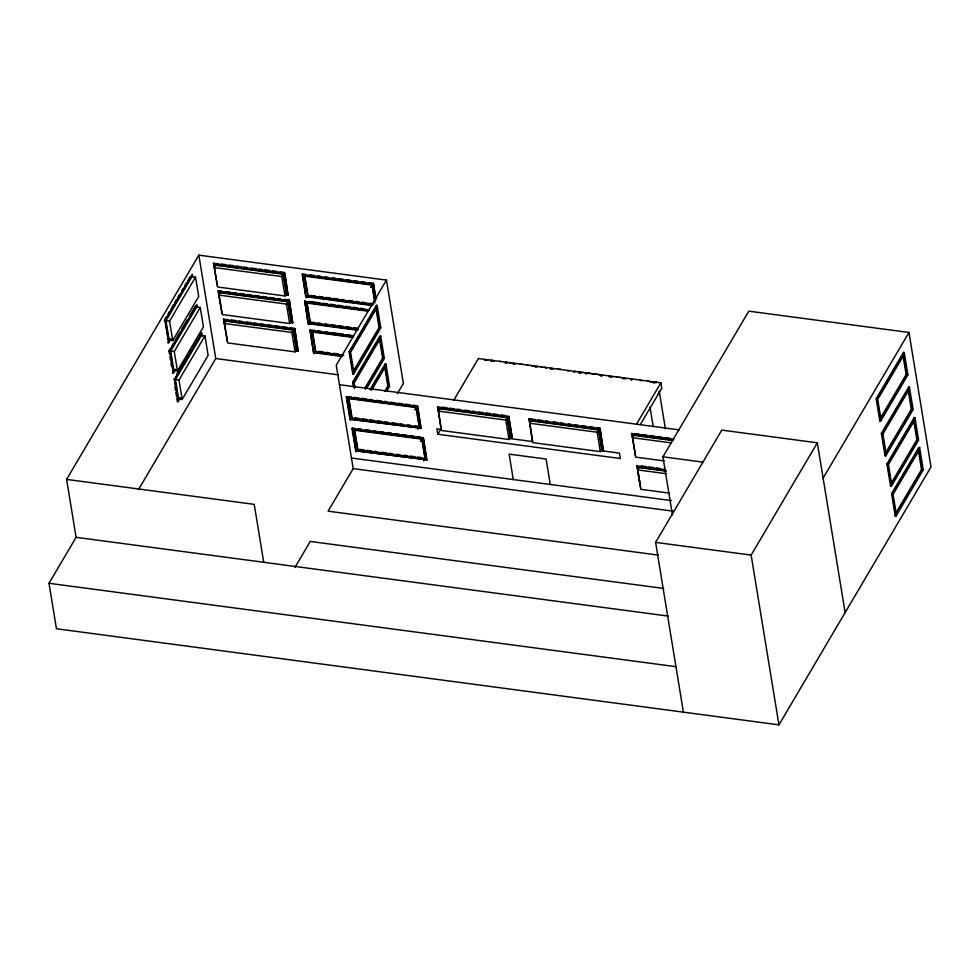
<?xml version="1.0" encoding="UTF-8"?>
<svg xmlns="http://www.w3.org/2000/svg" width="980" height="980" viewBox="0 0 980 980"><rect width="100%" height="100%" fill="white"/><g stroke="black" fill="none" stroke-linecap="round" stroke-linejoin="round"><path stroke-width="1.47" d="M601.12 375.83L600.189 375.585M672.427 514.843L662.921 456.815L748.793 311.162L908.975 332.465L931 466.933L778.941 724.857L56.448 628.756L49 583.284L76.097 537.322L66.616 479.404L198.83 255.143L386.451 280.096L403.38 383.486L397.292 393.801M165.02 319.174L166.539 316.601M168.058 314.029L169.577 311.444M171.096 308.872L173.374 305.013M174.881 302.44L176.4 299.868M177.919 297.295L179.438 294.723M181.717 290.852L183.236 288.279M184.755 285.707L186.274 283.134M187.78 280.562L190.059 276.703M170.912 339.055L168.633 342.914L164.971 320.558L192.288 274.216L192.778 277.205M165.289 320.582L191.259 276.532L195.522 277.095L198.695 296.511L172.725 340.562L168.474 339.999L165.289 320.582L169.552 321.146L195.522 277.095M191.97 276.63L166 320.68L169.173 340.097M217.389 285.425L213.444 263.522L218.246 263.669M167.923 342.829L170.202 338.97M169.479 353.805L168.989 350.816L170.508 348.243M172.027 345.671L173.546 343.098M175.065 340.526L180.369 331.51M181.888 328.937L187.204 319.933M189.483 316.062L195.547 305.772M175.628 369.423L173.362 373.282L169.699 350.913L197.017 304.572L197.495 307.561M170.018 350.938L195.988 306.887L200.239 307.463L203.424 326.867L177.454 370.93L173.191 370.354L170.018 350.938L174.268 351.514L200.239 307.463M196.686 306.985L170.716 351.036L173.901 370.452M222.019 312.975L218.087 291.072L221.37 291.011M172.651 373.184L174.93 369.325M219.006 295.127L220.647 292.346L288.096 301.313L291.268 320.73L289.627 323.51L222.178 314.543L219.006 295.127L286.454 304.094L288.096 301.313M176.743 374.176L181.288 366.447M182.807 363.874L184.326 361.302M186.604 357.443L188.123 354.87M189.642 352.286L191.149 349.713M192.668 347.141L194.946 343.282M196.466 340.709L197.985 338.137M199.504 335.552L201.721 333.077L202.211 336.054M180.345 397.917L178.066 401.776L174.403 379.419L201.721 333.077M174.734 379.444L200.704 335.393L204.955 335.956L208.14 355.373L182.17 399.424L177.907 398.86L174.734 379.444L178.985 380.007L204.955 335.956M201.402 335.491L175.432 379.542L178.617 398.958M227.434 341.346L223.489 319.443L228.291 319.59M179.646 397.819L177.368 401.69L176.878 398.701M138.437 489.682L215.759 358.533L198.83 255.143M281.811 276.544L283.453 273.775L216.004 264.796L214.363 267.577L281.811 276.544L284.996 295.96L217.548 286.993L213.726 263.069M285.033 294.931L288.059 295.323L284.666 272.501L280.133 271.901M284.996 295.96L286.638 293.179L283.453 273.775M288.059 295.323L284.911 273.996M372.29 305.564L305.882 296.732L302.22 274.363L305.503 274.314M289.676 322.469L292.689 322.873L289.296 300.052L284.776 299.451M303.139 278.418L304.768 275.637L372.216 284.617L374.911 301.044M305.882 296.732L302.489 273.91M306.311 297.834L307.953 295.054L304.768 275.637M308.161 323.67L304.78 300.848L308.161 323.67L356.475 330.089M292.689 322.873L289.296 300.052M305.417 305.356L307.059 302.575L368.517 310.746M291.856 332.465L293.498 329.684L226.049 320.717L224.408 323.498L291.856 332.465L295.041 351.881L227.593 342.914L223.771 318.99M295.09 350.84L298.104 351.244L294.711 328.423L290.178 327.822M308.602 324.772L310.243 321.991L307.059 302.575M295.041 351.881L296.683 349.101L293.498 329.684M342.265 356.451L313.576 352.629L309.913 330.26L314.715 330.407M298.104 351.244L294.711 328.423M310.832 334.315L312.473 331.534L352.947 336.924M313.576 352.629L310.195 329.807M314.017 353.731L315.658 350.95L312.473 331.534M370.587 287.397L372.216 284.617M375.842 300.211L373.429 283.343L368.909 282.742M386.451 280.096L336.263 365.221L353.192 468.612L328.104 511.18L658.413 555.121M349.113 351.698L376.418 305.368L377.129 305.466L380.791 327.822L353.474 374.164L352.763 374.066L349.113 351.698L349.811 351.796L377.129 305.466M350.668 350.926L364.413 327.602M365.944 325.005L371.298 315.94M372.817 313.343L375.107 309.46M353.854 370.33L379.052 327.577L376.124 309.656M379.762 327.675L353.792 371.726L350.607 352.31L376.577 308.259L379.762 327.675L379.052 327.577M352.763 374.066L379.334 329.023M353.4 386.733L352.665 382.261L379.983 335.92L380.681 336.018L384.344 358.386L366.9 387.994M354.344 388.325L353.363 382.359L380.681 336.018M354.221 381.477L363.396 365.932M364.915 363.335L373.319 349.088M374.85 346.504L379.432 338.725L380.13 338.823L383.315 358.227L365.748 388.031M380.13 338.823L354.16 382.874L354.895 387.345M349.946 419.207L421.155 428.174L349.946 419.207L346.283 396.839L351.085 396.974M347.202 400.894L348.831 398.113L416.28 407.08L419.465 426.496L417.823 429.277M365.038 387.933L382.604 358.141L379.432 338.725M365.43 389.183L372.265 377.594M373.772 375.022L382.127 360.861M350.375 420.298L352.016 417.529L348.831 398.113M370.024 389.648L385.189 363.911L385.899 363.997L389.562 386.365L386.524 391.522M370.722 389.746L385.899 363.997M371.665 388.729L384.65 366.704L387.823 386.12L384.773 391.302M371.604 390.126L385.348 366.802L388.533 386.218L385.471 391.4M355.703 450.8L426.925 459.779L355.703 450.8L352.041 428.432L355.336 428.382M352.959 432.486L354.601 429.705L422.049 438.685L425.222 458.101L423.593 460.882M356.132 451.903L357.774 449.122L354.601 429.705M294.931 567.445L310.256 541.438L663.705 588.453M414.65 409.861L416.28 407.08M420.886 428.64L417.492 405.818L412.972 405.205M600.373 450.592L619.434 453.127L620.316 458.518L437.778 434.238L436.896 428.848L441.086 429.399L437.705 406.577L441.527 430.502L508.975 439.481L510.617 436.7L507.432 417.284L439.983 408.305L438.342 411.086L505.79 420.065L507.432 417.284M420.408 441.466L422.049 438.685M426.643 460.245L423.262 437.411L426.68 458.285M453.789 400.195L478.363 358.521L660.888 382.8L661.77 388.19L640.381 424.475M437.778 434.238L440.877 429.007M491.054 361.387L491.176 360.248L492.144 361.106M499.604 361.363L500.462 361.485M507.677 362.441L505.141 362.808M513.875 364.413L513.986 363.286L514.108 364.021M516.313 363.592L513.753 363.678M520.282 364.119L521.127 364.229M522.132 364.364L523.014 364.487M527.265 365.05L528.159 365.173M530.584 365.491L531.479 365.613M535.901 367.353L536.011 366.214L536.134 366.949M509.294 437.974L512.307 438.379L508.645 416.01L512.062 436.884M538.559 366.557L535.778 366.606M542.344 367.059L541.217 367.341M544.341 367.316L545.199 367.439M545.799 367.941L546.154 368.284M558 369.142L558.857 369.252M509.012 438.44L532.446 441.551L529.053 418.73L532.875 442.654L600.324 451.621L601.965 448.852L598.78 429.436L531.332 420.457L529.702 423.238L597.151 432.217L598.78 429.436M559.862 369.387L560.744 369.497M575.971 371.53L573.447 371.885L575.027 371.408M582.5 372.4L583.382 372.51M586.028 374.017L585.538 373.564M587.032 373L585.856 373.27M590.475 373.454L587.927 373.123L588.049 373.858M594.125 373.944L592.949 374.213M595.154 374.078L596.048 374.201M597.42 374.385L598.315 374.495M616.261 376.884L617.155 377.006M619.152 377.276L620.009 377.386M625.681 378.574L626.036 378.917M599.993 428.162L603.386 450.996L599.993 428.162L596.979 427.758M639.805 380.02L640.7 380.142M641.288 380.644L641.643 380.987M647.388 381.024L648.27 381.147M654.101 382.874L655.853 382.077A1.348 0.968 30.5 0 1 656.551 382.433L656.735 382.616M636.326 424.475L660.888 382.8M635.481 455.553L631.818 433.185L635.64 457.121L664.122 460.906M640.626 487.746L636.963 465.377L637.943 471.343M669.267 493.099L640.798 489.302L637.613 469.898L639.254 467.117L666.229 470.706M683.403 712.154L655.608 542.381L721.795 430.11L817.332 442.813L845.14 612.586M778.941 724.857L751.145 555.084L817.332 442.813M823.114 478.118L908.975 332.465M876.194 398.75L903.511 352.408L904.222 352.506L907.884 374.875L880.567 421.204L879.856 421.118L876.194 398.75L876.904 398.848L904.222 352.506M878.521 396.667L902.2 356.512M880.934 417.382L906.145 374.63L903.205 356.708M906.843 374.715L880.873 418.766L877.7 399.362L903.67 355.299L906.843 374.715L906.145 374.63M879.856 421.118L885.932 410.816M887.451 408.244L906.414 376.063M881.388 433.405L908.705 387.063L909.416 387.161L913.078 409.53L885.761 455.859L885.05 455.774L881.388 433.405L882.098 433.491L909.416 387.161M904.344 396.337L882.184 433.92L882.894 434.005L908.864 389.954L905.863 393.752M885.369 453.336L911.339 409.285L908.154 389.869M908.864 389.954L912.037 409.371L886.067 453.422L882.894 434.005M885.05 455.774L912.368 409.432L911.878 406.455M886.925 463.92L914.242 417.59L914.94 417.688L918.603 440.045L891.286 486.386L890.587 486.288L886.925 463.92L887.623 464.018L914.94 417.688M887.721 464.434L913.691 420.383L916.876 439.8L891.665 482.564M917.574 439.898L891.604 483.949L888.431 464.532L914.401 420.481L917.574 439.898L916.876 439.8M890.587 486.288L917.905 439.959L918.603 440.045M891.567 493.712L918.885 447.37L919.595 447.468L923.258 469.837L895.941 516.166L895.23 516.08L891.567 493.712L892.278 493.81L919.595 447.468M894.654 490.343L892.364 494.226L893.074 494.324L919.044 450.261L922.217 469.677L896.247 513.728L895.548 513.643L921.519 469.591L918.334 450.175L896.186 487.746M895.23 516.08L900.547 507.064M902.066 504.492L903.585 501.919M905.091 499.347L922.548 469.738L923.258 469.837M505.19 362.612L506.734 362.318M505.986 363.115L506.905 363.066M484.561 360.052L488.089 360.162M609.193 376.626L612.721 376.737M567.506 370.881L569.38 370.648M509.367 363.163L512.54 363.409A2.585 1.838 30.5 0 1 513.263 364.107M599.613 374.899L600.813 374.752A1.348 0.968 30.5 0 1 601.512 375.12L602.002 375.879M654.407 382.616L655.608 382.47A1.348 0.968 30.5 0 1 656.098 382.678M532.826 366.055L534.186 365.969M591.822 373.907L593.182 373.821M484.696 360.162L485.149 359.979A2.879 2.058 30.5 0 1 486.57 359.979L487.219 360.211M609.327 376.749L609.793 376.565A2.879 2.058 30.5 0 1 611.202 376.565L611.863 376.786M649.507 381.661L652.937 382.261A2.438 1.74 30.5 0 1 653.391 382.727M578.592 372.719L580.295 372.939M621.724 377.716L624.701 378.501M578.384 371.898L580.834 372.498A2.585 1.838 30.5 0 1 581.348 372.939M585.011 372.841L586.089 372.878M578.568 372.241L580.601 372.902M310.035 274.915L314.568 275.515M317.581 275.919L320.595 276.311M325.127 276.924L328.153 277.316M332.673 277.928L335.699 278.32M338.713 278.724L343.245 279.325M346.259 279.729L350.791 280.329M353.805 280.733L358.337 281.334M361.363 281.738L365.883 282.338M302.22 274.363L373.16 283.808M221.272 264.073L225.792 264.674M228.818 265.078L233.338 265.678M236.364 266.07L240.896 266.683M243.91 267.075L246.923 267.479M251.456 268.079L255.988 268.692M259.002 269.084L262.028 269.488M265.041 269.892L269.574 270.492M272.587 270.897L277.12 271.497M213.444 263.522L284.396 272.967M215.735 265.262L283.183 274.229L286.368 293.645M310.954 295.458L315.45 296.058M318.439 296.45L322.935 297.05M325.936 297.442L330.432 298.043M333.433 298.447L337.929 299.047M340.93 299.439L343.919 299.843M348.427 300.444L352.923 301.032M355.912 301.436L358.913 301.84M361.914 302.232L366.41 302.832M369.411 303.224L372.4 303.629M907.174 374.776L907.884 374.875M373.625 304.29L307.683 295.519L304.498 276.103L371.947 285.07L374.887 302.992M306.152 296.279L372.572 305.111M285.315 294.466L288.328 294.87M309.3 301.448L319.872 302.857M322.885 303.249L327.418 303.849M330.432 304.253L334.964 304.854M337.99 305.258L342.51 305.858M345.536 306.262L350.056 306.863M353.082 307.267L357.602 307.867M360.628 308.271L363.641 308.675M304.498 301.301L369.411 309.937M225.902 291.611L230.435 292.224M233.448 292.616L236.474 293.02M239.488 293.424L244.02 294.025M247.034 294.429L251.566 295.029M254.579 295.433L259.112 296.034M262.125 296.438L266.658 297.038M269.684 297.442L274.204 298.043M277.23 298.447L280.243 298.851M218.087 291.072L289.026 300.505M368.247 311.211L306.789 303.041L309.974 322.457L357.933 328.827M220.365 292.812L287.814 301.779L290.999 321.195M380.081 327.737L380.791 327.822M310.243 321.991L314.739 322.591M317.74 322.984L320.73 323.388M325.225 323.988L328.227 324.38M331.228 324.784L335.724 325.385M338.725 325.776L343.221 326.377M346.21 326.781L350.705 327.369M353.707 327.773L358.202 328.374M308.443 323.204L358.251 329.831M289.945 322.016L292.959 322.42M911.339 409.285L912.037 409.371M912.368 409.432L913.078 409.53M317.74 330.811L320.754 331.203M325.287 331.816L328.3 332.208M331.326 332.612L343.404 334.217M346.418 334.621L350.95 335.221M309.913 330.26L353.694 336.091M231.317 319.995L235.837 320.595M238.863 320.987L241.876 321.391M246.409 321.991L250.941 322.604M253.955 322.996L256.981 323.4M259.994 323.804L264.526 324.405M267.54 324.809L272.072 325.409M275.086 325.813L279.618 326.413M282.632 326.818L287.165 327.418M223.489 319.443L294.441 328.876M352.678 337.377L312.204 332L315.389 351.416L343.858 355.201M225.78 321.183L293.228 330.15L296.413 349.566M490.931 360.64L493.749 360.591L493.871 361.338M630.948 379.566L631.782 379.677L631.659 378.929L631.549 380.081M164.26 320.46L164.971 320.558M382.604 358.141L383.315 358.227M383.646 358.288L384.344 358.386M318.647 351.355L323.155 351.943M326.144 352.347L329.145 352.751M333.641 353.339L338.137 353.939M313.857 352.175L342.535 355.985M295.36 350.387L298.373 350.791M168.989 350.816L169.699 350.913M215.759 358.533L338.321 374.826M387.823 386.12L388.533 386.218M388.852 386.279L389.562 386.365M352.665 382.261L353.363 382.359M339.448 384.687L679.238 429.889M921.519 469.591L922.217 469.677M442.225 407.178L446.757 407.778M449.771 408.182L454.304 408.783M457.317 409.187L460.343 409.591M464.875 410.191L469.396 410.791M472.421 411.196L475.435 411.6M478.461 411.992L482.981 412.605M486.007 412.997L490.527 413.609M493.553 414.001L498.085 414.613M501.099 415.005L505.631 415.606M530.56 418.926L535.092 419.526M538.106 419.93L542.638 420.53M545.652 420.935L548.678 421.339M553.198 421.939L557.73 422.539M560.744 422.944L563.77 423.348M568.302 423.948L571.316 424.352M574.341 424.757L578.862 425.357M581.887 425.749L586.408 426.361M589.433 426.753L593.954 427.366M437.423 407.031L508.375 416.476M528.784 419.183L599.723 428.627M634.832 433.589L639.364 434.189M642.378 434.593L646.91 435.194M649.924 435.598L654.456 436.198M657.47 436.602L662.002 437.202M665.028 437.607L669.548 438.207M631.537 433.65L673.811 439.273M354.099 397.378L358.631 397.978M361.645 398.382L366.177 398.983M369.191 399.387L372.216 399.791M376.737 400.391L381.269 400.991M384.283 401.396L387.308 401.8M390.322 402.204L394.854 402.805M397.868 403.197L402.4 403.809M405.426 404.201L409.946 404.813M439.714 408.77L507.162 417.737L510.347 437.154M531.062 420.922L598.51 429.889L601.696 449.305M673.064 440.106L634.097 434.924L632.455 437.705L671.435 442.887M346.283 396.839L417.223 406.271M633.827 435.377L672.795 440.559M173.705 379.321L174.403 379.419M662.921 456.815L703.518 462.205M600.642 450.126L603.655 450.531M355.017 417.921L359.513 418.521M362.502 418.913L367.01 419.514M369.999 419.918L374.495 420.518M377.496 420.91L381.992 421.51M384.993 421.915L387.994 422.307M392.49 422.907L396.986 423.507M399.975 423.899L402.976 424.303M407.472 424.904L410.473 425.296M414.969 425.896L417.97 426.3M641.496 465.978L646.028 466.59M649.042 466.982L653.574 467.583M656.588 467.987L659.614 468.391M358.349 428.774L361.363 429.179M365.895 429.779L370.428 430.392M373.441 430.784L376.467 431.188M379.481 431.592L384.013 432.192M387.026 432.596L391.559 433.197M394.573 433.601L399.105 434.201M402.119 434.606L406.651 435.206M409.677 435.61L414.197 436.21M417.223 436.615L420.236 437.007M636.694 465.843L665.371 469.653M352.041 428.432L422.98 437.876M638.985 467.57L665.959 471.16M637.613 469.898L666.094 473.683M359.28 449.33L363.776 449.918M366.765 450.322L371.261 450.923M374.262 451.315L377.263 451.719M381.759 452.319L386.255 452.919M389.256 453.311L392.245 453.716M396.753 454.304L399.742 454.708M404.238 455.308L407.239 455.7M410.24 456.104L414.736 456.705M417.737 457.096L422.233 457.697M351.465 458.028L671.557 500.609M353.192 468.612L673.272 511.193M655.608 542.381L751.145 555.084M66.616 479.404L254.237 504.357L263.718 562.275M76.097 537.322L668.213 616.089M49 583.284L675.955 666.682M600.324 375.095L600.581 375.156A1.348 0.968 30.5 0 1 601.279 375.512L601.61 375.879M622.937 378.39L623.868 378.733M622.913 378.121L624.187 378.697M552.585 368.921C548.371 369.093 550.307 367.598 553.296 368.799M903.511 352.408L904.491 358.374M904.981 361.363L905.471 364.34M905.949 367.329L906.439 370.305M914.242 417.59L915.222 423.556M915.7 426.533L916.19 429.522M916.68 432.499L917.17 435.488M919.62 451.854L920.11 454.83M920.6 457.807L921.09 460.796M921.567 463.773L922.058 466.762M908.705 387.063L909.195 390.052M910.91 400.489L911.388 403.466M893.074 494.324L896.247 513.728M887.966 465.929L889.681 476.39M890.171 479.379L890.661 482.356M876.904 398.848L880.567 421.204M887.623 464.018L891.286 486.386M892.278 493.81L895.941 516.166M882.098 433.491L885.761 455.859M665.395 428.799L659.234 391.179A5.843 3.528 -9.3 0 1 658.192 393.935M649.997 407.006L653.207 426.57M638.433 474.32L638.923 477.309M639.413 480.286L639.891 483.275M597.151 432.217L600.324 451.621M550.27 484.475L546.105 459.032L509.122 454.12L513.287 479.563M505.79 420.065L508.975 439.481M417.492 405.818L420.91 426.692M373.429 283.343L375.879 298.251M376.418 305.368L377.153 309.839M377.643 312.816L378.133 315.805M378.623 318.782L379.113 321.771M385.189 363.911L385.924 368.382M386.414 371.359L386.904 374.348M387.394 377.325L387.884 380.313M349.811 351.796L353.474 374.164M352.31 427.978L355.973 450.347M346.553 396.373L350.215 418.742M286.454 304.094L289.627 323.51M218.356 290.607L219.581 298.067M220.059 301.056L220.549 304.033M201.023 332.98L201.513 335.969M169.552 321.146L172.725 340.562M178.985 380.007L182.17 399.424M174.268 351.514L177.454 370.93M174.918 386.769L175.408 389.758M175.898 392.735L176.388 395.724M169.969 356.781L170.459 359.77M170.936 362.747L171.427 365.736M551.128 368.982A1.923 1.372 30.5 0 1 551.85 368.946M416.01 407.545L348.562 398.566L351.747 417.982L419.195 426.962L416.01 407.545M421.78 439.138L354.331 430.171L357.504 449.587L424.952 458.554L421.78 439.138"/></g></svg>
